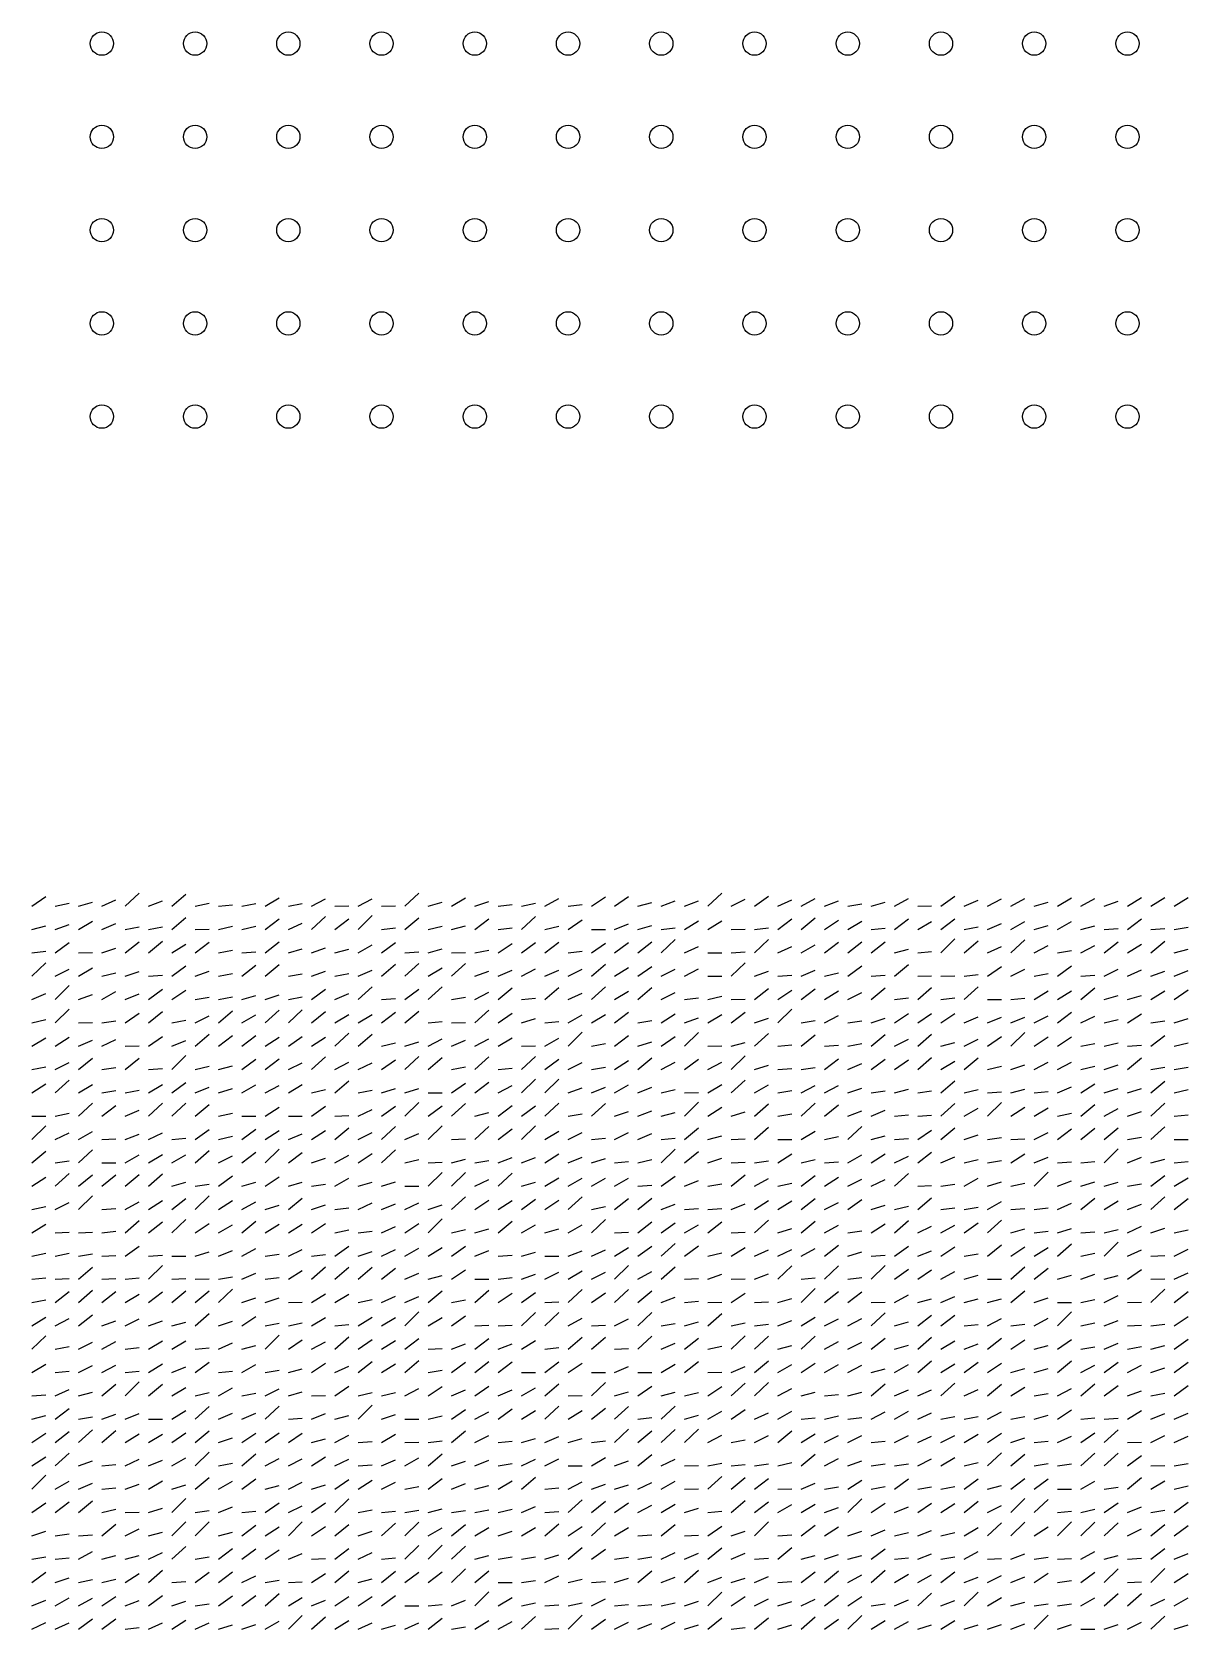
# Model space of a CAD drawing. Header units: metres. Extents: x -2 to 998, y 0 to 1382.
# Drawn here: x 245 to 493, y 340 to 682.5 of the extents above; entities that cross this region are included whole.
import ezdxf

# ---------------------------------------------------------------- set-up
doc = ezdxf.new("R2010")
doc.units = ezdxf.units.M

msp = doc.modelspace()

# ---------------------------------------------------------------- linework, layer by layer
for p, q in [((245, 495), (248, 497.1)), ((265, 495), (268, 497.8)), ((275, 495), (278, 497.6)), ((295, 495), (298, 496.8)), ((325, 495), (328, 497.8)), ((335, 495), (338, 496.8)), ((355, 495), (358, 496.7)), ((365, 495), (368, 497)), ((370, 495), (373, 497.1)), ((390, 495), (393, 497.8)), ((400, 495), (403, 497.2)), ((410, 495), (413, 496.7)), ((430, 495), (433, 496.7)), ((440, 495), (443, 497.2)), ((455, 495), (458, 496.7)), ((465, 495), (468, 496.8)), ((470, 495), (473, 496.7)), ((480, 495), (483, 496.9)), ((485, 495), (488, 496.9)), ((490, 495), (493, 496.9)), ((250, 495), (253, 495.7)), ((255, 495), (258, 495.9)), ((260, 495), (263, 496.4)), ((270, 495), (273, 496.2)), ((280, 495), (283, 495.7)), ((285, 495), (288, 495.3)), ((290, 495), (293, 495.6)), ((300, 495), (303, 495.6)), ((305, 495), (308, 496.6)), ((310, 495), (313, 495.1)), ((315, 495), (318, 496.6)), ((320, 495), (323, 495.1)), ((330, 495), (333, 495.9)), ((340, 495), (343, 496)), ((345, 495), (348, 495.4)), ((350, 495), (353, 495.7)), ((360, 495), (363, 495.4)), ((375, 495), (378, 495.8)), ((380, 495), (383, 496.2)), ((385, 495), (388, 496.2)), ((395, 495), (398, 496.5)), ((405, 495), (408, 496.4)), ((415, 495), (418, 496.2)), ((420, 495), (423, 495.5)), ((425, 495), (428, 495.9)), ((435, 495), (438, 495.1)), ((445, 495), (448, 496.3)), ((450, 495), (453, 496.6)), ((460, 495), (463, 495.9)), ((475, 495), (478, 496.1)), ((245, 490), (248, 490.8)), ((250, 490), (253, 491.1)), ((255, 490), (258, 491.8)), ((260, 490), (263, 491.3)), ((265, 490), (268, 490.6)), ((270, 490), (273, 490.6)), ((275, 490), (278, 492.6)), ((280, 490), (283, 490.1)), ((285, 490), (288, 490.7)), ((290, 490), (293, 490.7)), ((295, 490), (298, 492.3)), ((300, 490), (303, 491.4)), ((305, 490), (308, 492.8)), ((310, 490), (313, 492.3)), ((315, 490), (318, 493)), ((320, 490), (323, 490.4)), ((325, 490), (328, 492.5)), ((330, 490), (333, 490.7)), ((335, 490), (338, 490.8)), ((340, 490), (343, 492.3)), ((345, 490), (348, 490.4)), ((350, 490), (353, 492.8)), ((355, 490), (358, 490.7)), ((360, 490), (363, 492.1)), ((365, 490), (368, 490)), ((370, 490), (373, 491.2)), ((375, 490), (378, 490.9)), ((380, 490), (383, 490.4)), ((385, 490), (388, 491.9)), ((390, 490), (393, 491.9)), ((395, 490), (398, 490.1)), ((400, 490), (403, 490.4)), ((405, 490), (408, 492.3)), ((410, 490), (413, 492.5)), ((415, 490), (418, 492)), ((420, 490), (423, 491.8)), ((425, 490), (428, 490.3)), ((430, 490), (433, 492.3)), ((435, 490), (438, 491.7)), ((440, 490), (443, 492.3)), ((445, 490), (448, 490.6)), ((450, 490), (453, 491.3)), ((455, 490), (458, 491.7)), ((460, 490), (463, 490.9)), ((465, 490), (468, 491.7)), ((470, 490), (473, 490.8)), ((475, 490), (478, 490.2)), ((480, 490), (483, 492.3)), ((485, 490), (488, 490.2)), ((490, 490), (493, 490.5)), ((250, 485), (253, 487.2)), ((265, 485), (268, 487.4)), ((270, 485), (273, 487.5)), ((275, 485), (278, 486.9)), ((280, 485), (283, 487.3)), ((295, 485), (298, 487.4)), ((315, 485), (318, 486.7)), ((320, 485), (323, 487.2)), ((345, 485), (348, 487)), ((350, 485), (353, 487.2)), ((355, 485), (358, 487.3)), ((365, 485), (368, 487.1)), ((370, 485), (373, 487.2)), ((375, 485), (378, 487.4)), ((380, 485), (383, 487.9)), ((385, 485), (388, 486.4)), ((400, 485), (403, 487.9)), ((405, 485), (408, 486.4)), ((410, 485), (413, 486.7)), ((415, 485), (418, 487.3)), ((420, 485), (423, 487.4)), ((425, 485), (428, 487.4)), ((440, 485), (443, 488)), ((445, 485), (448, 487.6)), ((450, 485), (453, 486.4)), ((455, 485), (458, 487.8)), ((460, 485), (463, 486.6)), ((470, 485), (473, 486.6)), ((475, 485), (478, 487.4)), ((480, 485), (483, 486.9)), ((485, 485), (488, 487.5)), ((245, 485), (248, 485.4)), ((255, 485), (258, 485.1)), ((260, 485), (263, 486)), ((285, 485), (288, 485.6)), ((290, 485), (293, 485.2)), ((300, 485), (303, 485.9)), ((305, 485), (308, 486.1)), ((310, 485), (313, 485.8)), ((325, 485), (328, 485.2)), ((330, 485), (333, 485.9)), ((335, 485), (338, 485.1)), ((340, 485), (343, 485.6)), ((360, 485), (363, 485.4)), ((390, 485), (393, 485)), ((395, 485), (398, 485.2)), ((430, 485), (433, 485.8)), ((435, 485), (438, 485.3)), ((465, 485), (468, 485.5)), ((490, 485), (493, 485.8)), ((245, 480), (248, 482.9)), ((250, 480), (253, 481.5)), ((255, 480), (258, 481.8)), ((260, 480), (263, 480.7)), ((265, 480), (268, 481)), ((270, 480), (273, 480.2)), ((275, 480), (278, 482.2)), ((280, 480), (283, 481.1)), ((285, 480), (288, 480.6)), ((290, 480), (293, 482.4)), ((295, 480), (298, 482.5)), ((300, 480), (303, 480.5)), ((305, 480), (308, 481.1)), ((310, 480), (313, 480.6)), ((315, 480), (318, 481.3)), ((320, 480), (323, 482.6)), ((325, 480), (328, 482.7)), ((330, 480), (333, 481.8)), ((335, 480), (338, 482.7)), ((340, 480), (343, 481.1)), ((345, 480), (348, 481.3)), ((350, 480), (353, 481.6)), ((355, 480), (358, 481.3)), ((360, 480), (363, 481.5)), ((365, 480), (368, 482.6)), ((370, 480), (373, 481.9)), ((375, 480), (378, 482.1)), ((380, 480), (383, 481.5)), ((385, 480), (388, 481.6)), ((390, 480), (393, 480)), ((395, 480), (398, 482.9)), ((400, 480), (403, 481.1)), ((405, 480), (408, 480.2)), ((410, 480), (413, 481.3)), ((415, 480), (418, 480.7)), ((420, 480), (423, 482.2)), ((425, 480), (428, 480.2)), ((430, 480), (433, 482.5)), ((435, 480), (438, 480.1)), ((440, 480), (443, 480.1)), ((445, 480), (448, 480.4)), ((450, 480), (453, 482.1)), ((455, 480), (458, 481.5)), ((460, 480), (463, 480.6)), ((465, 480), (468, 482.2)), ((470, 480), (473, 480.2)), ((475, 480), (478, 481.5)), ((480, 480), (483, 481.4)), ((485, 480), (488, 481.1)), ((490, 480), (493, 481.2)), ((245, 475), (248, 476.3)), ((250, 475), (253, 478)), ((255, 475), (258, 476.1)), ((260, 475), (263, 476.7)), ((265, 475), (268, 476.2)), ((270, 475), (273, 477.2)), ((275, 475), (278, 477)), ((305, 475), (308, 477.2)), ((310, 475), (313, 476.3)), ((315, 475), (318, 477.7)), ((325, 475), (328, 477.2)), ((330, 475), (333, 477.7)), ((340, 475), (343, 476.6)), ((345, 475), (348, 477.5)), ((355, 475), (358, 477.6)), ((360, 475), (363, 476.4)), ((365, 475), (368, 477.7)), ((370, 475), (373, 476.8)), ((375, 475), (378, 477.6)), ((380, 475), (383, 476.5)), ((400, 475), (403, 477.4)), ((405, 475), (408, 477)), ((410, 475), (413, 477.3)), ((415, 475), (418, 476.9)), ((420, 475), (423, 476.5)), ((425, 475), (428, 477.5)), ((435, 475), (438, 477.6)), ((445, 475), (448, 477.7)), ((460, 475), (463, 476.9)), ((465, 475), (468, 476.9)), ((470, 475), (473, 477.5)), ((485, 475), (488, 476.9)), ((490, 475), (493, 477.1)), ((250, 470), (253, 472.9)), ((280, 475), (283, 475.5)), ((285, 475), (288, 475.6)), ((290, 475), (293, 475.9)), ((295, 475), (298, 476)), ((295, 470), (298, 472.7)), ((300, 475), (303, 475.6)), ((300, 470), (303, 472.8)), ((320, 475), (323, 475.2)), ((335, 475), (338, 475.5)), ((340, 470), (343, 472.7)), ((350, 475), (353, 475.3)), ((385, 475), (388, 475.4)), ((390, 475), (393, 475.7)), ((395, 475), (398, 475.1)), ((405, 470), (408, 472.9)), ((430, 475), (433, 475.4)), ((440, 475), (443, 475.4)), ((450, 475), (453, 475)), ((455, 475), (458, 475.3)), ((475, 475), (478, 475.9)), ((480, 475), (483, 475.9)), ((245, 470), (248, 470.7)), ((255, 470), (258, 470.1)), ((260, 470), (263, 470.4)), ((265, 470), (268, 472.1)), ((270, 470), (273, 472.4)), ((275, 470), (278, 470.6)), ((280, 470), (283, 471.5)), ((285, 470), (288, 472.6)), ((290, 470), (293, 471.7)), ((305, 470), (308, 472.4)), ((310, 470), (313, 471.8)), ((315, 470), (318, 471.8)), ((320, 470), (323, 472.3)), ((325, 470), (328, 472.5)), ((330, 470), (333, 470.3)), ((335, 470), (338, 470.1)), ((345, 470), (348, 472.1)), ((350, 470), (353, 470.9)), ((355, 470), (358, 470.3)), ((360, 470), (363, 471.7)), ((365, 470), (368, 471.8)), ((370, 470), (373, 472.3)), ((375, 470), (378, 470.5)), ((380, 470), (383, 471.9)), ((385, 470), (388, 471.1)), ((390, 470), (393, 471.8)), ((395, 470), (398, 472.3)), ((400, 470), (403, 471)), ((410, 470), (413, 470.5)), ((415, 470), (418, 471.6)), ((420, 470), (423, 470.4)), ((425, 470), (428, 471)), ((430, 470), (433, 472)), ((435, 470), (438, 472)), ((440, 470), (443, 472)), ((445, 470), (448, 471.3)), ((450, 470), (453, 471.2)), ((455, 470), (458, 471.2)), ((460, 470), (463, 471.5)), ((465, 470), (468, 472.3)), ((470, 470), (473, 471.4)), ((475, 470), (478, 470.7)), ((480, 470), (483, 471.9)), ((485, 470), (488, 470.4)), ((490, 470), (493, 470.9)), ((245, 465), (248, 466.8)), ((250, 465), (253, 466.9)), ((255, 465), (258, 466.3)), ((260, 465), (263, 466.4)), ((270, 465), (273, 467.1)), ((275, 465), (278, 466.2)), ((280, 465), (283, 467.6)), ((285, 465), (288, 467.3)), ((290, 465), (293, 467.3)), ((295, 465), (298, 466.9)), ((300, 465), (303, 467.1)), ((305, 465), (308, 466.9)), ((310, 465), (313, 467.8)), ((315, 465), (318, 467.6)), ((325, 465), (328, 465.9)), ((330, 465), (333, 466.6)), ((335, 465), (338, 466.3)), ((340, 465), (343, 466.6)), ((345, 465), (348, 466.8)), ((355, 465), (358, 466.7)), ((360, 465), (363, 468)), ((370, 465), (373, 467.3)), ((375, 465), (378, 465.9)), ((380, 465), (383, 467.1)), ((385, 465), (388, 467.9)), ((395, 465), (398, 465.8)), ((400, 465), (403, 467.7)), ((410, 465), (413, 467.4)), ((425, 465), (428, 467.5)), ((430, 465), (433, 466.5)), ((435, 465), (438, 467.6)), ((440, 465), (443, 465.8)), ((445, 465), (448, 466.5)), ((450, 465), (453, 467.1)), ((455, 465), (458, 467.9)), ((460, 465), (463, 467)), ((465, 465), (468, 467)), ((485, 465), (488, 467.3)), ((255, 460), (258, 462.4)), ((265, 465), (268, 465.1)), ((265, 460), (268, 462.4)), ((275, 460), (278, 463)), ((305, 460), (308, 462.7)), ((320, 465), (323, 465.7)), ((325, 460), (328, 462.8)), ((330, 460), (333, 462.6)), ((340, 460), (343, 462.7)), ((350, 465), (353, 465.1)), ((350, 460), (353, 462.8)), ((365, 465), (368, 465.6)), ((375, 460), (378, 462.5)), ((390, 465), (393, 465.1)), ((395, 460), (398, 462.9)), ((405, 465), (408, 465.3)), ((415, 465), (418, 465.2)), ((420, 465), (423, 465.6)), ((435, 460), (438, 462.6)), ((445, 460), (448, 462.5)), ((470, 465), (473, 465.6)), ((475, 465), (478, 465.7)), ((480, 465), (483, 465.2)), ((480, 460), (483, 462.5)), ((490, 465), (493, 465.7)), ((245, 460), (248, 460.6)), ((250, 460), (253, 461.5)), ((260, 460), (263, 460.4)), ((270, 460), (273, 460.2)), ((280, 460), (283, 460.7)), ((285, 460), (288, 460.8)), ((290, 460), (293, 462.2)), ((295, 460), (298, 462.3)), ((300, 460), (303, 461.4)), ((310, 460), (313, 461.6)), ((315, 460), (318, 461.4)), ((320, 460), (323, 462.1)), ((335, 460), (338, 460.6)), ((345, 460), (348, 460.3)), ((355, 460), (358, 462.2)), ((360, 460), (363, 461.5)), ((365, 460), (368, 460.5)), ((370, 460), (373, 461.9)), ((380, 460), (383, 461.6)), ((385, 460), (388, 462.2)), ((390, 460), (393, 461.6)), ((400, 460), (403, 460.9)), ((405, 460), (408, 460.2)), ((410, 460), (413, 460.4)), ((415, 460), (418, 462.3)), ((420, 460), (423, 461.3)), ((425, 460), (428, 462.2)), ((430, 460), (433, 462.1)), ((440, 460), (443, 461.8)), ((450, 460), (453, 460.7)), ((455, 460), (458, 461)), ((460, 460), (463, 461.6)), ((465, 460), (468, 461.6)), ((470, 460), (473, 460.7)), ((475, 460), (478, 461)), ((485, 460), (488, 460.5)), ((490, 460), (493, 460.5)), ((245, 455), (248, 456.9)), ((250, 455), (253, 457.7)), ((255, 455), (258, 456.8)), ((265, 455), (268, 455.6)), ((270, 455), (273, 456.8)), ((275, 455), (278, 457.2)), ((280, 455), (283, 456.2)), ((285, 455), (288, 455.9)), ((290, 455), (293, 456.7)), ((295, 455), (298, 456.6)), ((300, 455), (303, 456.8)), ((305, 455), (308, 455.7)), ((310, 455), (313, 457.6)), ((315, 455), (318, 455.6)), ((320, 455), (323, 455.9)), ((325, 455), (328, 455.9)), ((335, 455), (338, 457.1)), ((340, 455), (343, 457.3)), ((345, 455), (348, 456.6)), ((350, 455), (353, 457.9)), ((355, 455), (358, 457.9)), ((360, 455), (363, 456.1)), ((365, 455), (368, 456.2)), ((370, 455), (373, 456.7)), ((375, 455), (378, 456.2)), ((380, 455), (383, 455.7)), ((390, 455), (393, 456.8)), ((395, 455), (398, 457.7)), ((400, 455), (403, 456.7)), ((410, 455), (413, 456.6)), ((415, 455), (418, 456.6)), ((420, 455), (423, 456)), ((430, 455), (433, 455.8)), ((440, 455), (443, 457.6)), ((445, 455), (448, 455.7)), ((455, 455), (458, 455.8)), ((465, 455), (468, 456.3)), ((470, 455), (473, 456.9)), ((475, 455), (478, 455.9)), ((480, 455), (483, 455.9)), ((485, 455), (488, 457.5)), ((490, 455), (493, 455.7)), ((255, 450), (258, 452.8)), ((260, 455), (263, 455.5)), ((260, 450), (263, 452.3)), ((270, 450), (273, 452.8)), ((275, 450), (278, 452.8)), ((280, 450), (283, 452.5)), ((305, 450), (308, 452.1)), ((320, 450), (323, 452.1)), ((325, 450), (328, 452.9)), ((330, 455), (333, 455)), ((330, 450), (333, 452.2)), ((335, 450), (338, 452.7)), ((345, 450), (348, 452.3)), ((350, 450), (353, 452.2)), ((355, 450), (358, 452.8)), ((365, 450), (368, 452.7)), ((385, 455), (388, 455.1)), ((385, 450), (388, 453)), ((400, 450), (403, 452.6)), ((405, 455), (408, 455.5)), ((410, 450), (413, 452.8)), ((415, 450), (418, 452.4)), ((425, 455), (428, 455.4)), ((435, 455), (438, 455.4)), ((440, 450), (443, 452.7)), ((450, 455), (453, 455.2)), ((450, 450), (453, 452.9)), ((460, 455), (463, 455.3)), ((470, 450), (473, 452.5)), ((485, 450), (488, 452.8)), ((245, 450), (248, 450)), ((250, 450), (253, 450.6)), ((265, 450), (268, 451.3)), ((285, 450), (288, 450.6)), ((290, 450), (293, 450)), ((295, 450), (298, 451.9)), ((300, 450), (303, 450)), ((310, 450), (313, 450.1)), ((315, 450), (318, 451.4)), ((340, 450), (343, 450.8)), ((360, 450), (363, 450.5)), ((370, 450), (373, 451)), ((375, 450), (378, 451.1)), ((380, 450), (383, 450.8)), ((390, 450), (393, 451.9)), ((395, 450), (398, 450.9)), ((405, 450), (408, 450.5)), ((420, 450), (423, 451.1)), ((425, 450), (428, 451.3)), ((430, 450), (433, 450.3)), ((435, 450), (438, 450.2)), ((445, 450), (448, 451.7)), ((455, 450), (458, 451.9)), ((460, 450), (463, 451.8)), ((465, 450), (468, 450.6)), ((475, 450), (478, 451.6)), ((480, 450), (483, 451)), ((490, 450), (493, 450.3)), ((245, 445), (248, 447.9)), ((250, 445), (253, 446.4)), ((255, 445), (258, 446.7)), ((265, 445), (268, 446.1)), ((270, 445), (273, 446.4)), ((275, 445), (278, 445.3)), ((280, 445), (283, 447.1)), ((285, 445), (288, 445.7)), ((290, 445), (293, 447.2)), ((295, 445), (298, 446.9)), ((300, 445), (303, 446.2)), ((305, 445), (308, 446.9)), ((310, 445), (313, 447.5)), ((315, 445), (318, 446.5)), ((320, 445), (323, 447.8)), ((325, 445), (328, 446.3)), ((330, 445), (333, 447.9)), ((340, 445), (343, 447.8)), ((345, 445), (348, 447.3)), ((350, 445), (353, 447.9)), ((355, 445), (358, 446.8)), ((360, 445), (363, 446.5)), ((365, 445), (368, 445.3)), ((370, 445), (373, 446.5)), ((375, 445), (378, 446.3)), ((380, 445), (383, 445.3)), ((385, 445), (388, 447.5)), ((390, 445), (393, 445.8)), ((400, 445), (403, 447.6)), ((410, 445), (413, 446.8)), ((415, 445), (418, 445.6)), ((420, 445), (423, 447.8)), ((425, 445), (428, 445.8)), ((435, 445), (438, 447)), ((440, 445), (443, 447.5)), ((445, 445), (448, 446)), ((450, 445), (453, 445.4)), ((460, 445), (463, 446.5)), ((465, 445), (468, 447.3)), ((470, 445), (473, 447.4)), ((475, 445), (478, 447.5)), ((480, 445), (483, 445.5)), ((485, 445), (488, 447.7)), ((245, 440), (248, 442.5)), ((255, 440), (258, 442.8)), ((260, 445), (263, 445.1)), ((280, 440), (283, 442.6)), ((290, 440), (293, 442.3)), ((295, 440), (298, 442.9)), ((300, 440), (303, 442.2)), ((315, 440), (318, 442)), ((320, 440), (323, 442.8)), ((335, 445), (338, 445.1)), ((355, 440), (358, 441.9)), ((380, 440), (383, 442.9)), ((385, 440), (388, 442.4)), ((395, 445), (398, 445.1)), ((405, 445), (408, 445)), ((405, 440), (408, 441.9)), ((425, 440), (428, 441.9)), ((430, 445), (433, 445.2)), ((435, 440), (438, 442.3)), ((455, 445), (458, 445.1)), ((455, 440), (458, 441.9)), ((475, 440), (478, 443)), ((490, 445), (493, 445)), ((250, 440), (253, 440.4)), ((260, 440), (263, 440)), ((265, 440), (268, 441.7)), ((270, 440), (273, 441.8)), ((275, 440), (278, 441.7)), ((285, 440), (288, 441.5)), ((305, 440), (308, 441)), ((310, 440), (313, 441.6)), ((325, 440), (328, 440.7)), ((330, 440), (333, 440.1)), ((335, 440), (338, 440.8)), ((340, 440), (343, 440.5)), ((345, 440), (348, 441.1)), ((350, 440), (353, 441.1)), ((360, 440), (363, 441.2)), ((365, 440), (368, 440.9)), ((370, 440), (373, 440.3)), ((375, 440), (378, 440.7)), ((390, 440), (393, 441)), ((395, 440), (398, 440.1)), ((400, 440), (403, 440.4)), ((410, 440), (413, 440.7)), ((415, 440), (418, 440.2)), ((420, 440), (423, 441.7)), ((430, 440), (433, 441.4)), ((440, 440), (443, 441.3)), ((445, 440), (448, 440.7)), ((450, 440), (453, 440.5)), ((460, 440), (463, 441.2)), ((465, 440), (468, 440.2)), ((470, 440), (473, 440.3)), ((480, 440), (483, 441.2)), ((485, 440), (488, 440.8)), ((490, 440), (493, 440.3)), ((245, 435), (248, 436.9)), ((250, 435), (253, 437.7)), ((255, 435), (258, 437.4)), ((260, 435), (263, 437.4)), ((265, 435), (268, 437.5)), ((270, 435), (273, 437.6)), ((275, 435), (278, 435.8)), ((280, 435), (283, 435.4)), ((285, 435), (288, 437.2)), ((290, 435), (293, 435.8)), ((295, 435), (298, 437)), ((300, 435), (303, 435.8)), ((305, 435), (308, 435.4)), ((310, 435), (313, 436.7)), ((315, 435), (318, 435.8)), ((320, 435), (323, 435.9)), ((325, 435), (328, 435)), ((330, 435), (333, 437.9)), ((335, 435), (338, 437.9)), ((340, 435), (343, 436.4)), ((345, 435), (348, 437.8)), ((350, 435), (353, 435.8)), ((355, 435), (358, 436.8)), ((360, 435), (363, 436.7)), ((365, 435), (368, 436.7)), ((370, 435), (373, 436.7)), ((375, 435), (378, 435.2)), ((380, 435), (383, 437.1)), ((385, 435), (388, 436.2)), ((390, 435), (393, 435.5)), ((395, 435), (398, 437.4)), ((400, 435), (403, 436.6)), ((405, 435), (408, 435.6)), ((410, 435), (413, 437.3)), ((415, 435), (418, 436.9)), ((420, 435), (423, 436.5)), ((425, 435), (428, 436.4)), ((430, 435), (433, 437.7)), ((435, 435), (438, 435.1)), ((440, 435), (443, 435.4)), ((445, 435), (448, 436.7)), ((450, 435), (453, 435.9)), ((455, 435), (458, 435.6)), ((460, 435), (463, 438)), ((465, 435), (468, 436.1)), ((470, 435), (473, 435.9)), ((475, 435), (478, 435.8)), ((480, 435), (483, 435.5)), ((485, 435), (488, 437.3)), ((490, 435), (493, 436.8)), ((255, 430), (258, 432.9)), ((265, 430), (268, 431.6)), ((270, 430), (273, 431.9)), ((275, 430), (278, 432.3)), ((280, 430), (283, 432.9)), ((285, 430), (288, 431.9)), ((290, 430), (293, 431.6)), ((300, 430), (303, 432.4)), ((335, 430), (338, 432.7)), ((340, 430), (343, 432)), ((345, 430), (348, 431.9)), ((350, 430), (353, 432.2)), ((355, 430), (358, 432)), ((360, 430), (363, 432.7)), ((370, 430), (373, 432.3)), ((375, 430), (378, 432.4)), ((400, 430), (403, 431.9)), ((405, 430), (408, 431.8)), ((410, 430), (413, 432.3)), ((420, 430), (423, 432.1)), ((435, 430), (438, 432.5)), ((450, 430), (453, 431.7)), ((470, 430), (473, 432.4)), ((475, 430), (478, 431.8)), ((485, 430), (488, 432.7)), ((490, 430), (493, 432.3)), ((245, 430), (248, 430.6)), ((250, 430), (253, 431.5)), ((260, 430), (263, 430.2)), ((295, 430), (298, 430.9)), ((305, 430), (308, 431)), ((310, 430), (313, 430.3)), ((315, 430), (318, 431.4)), ((320, 430), (323, 431.2)), ((325, 430), (328, 431.4)), ((330, 430), (333, 431)), ((365, 430), (368, 430.6)), ((380, 430), (383, 431.1)), ((385, 430), (388, 430.2)), ((390, 430), (393, 430.2)), ((395, 430), (398, 431.2)), ((415, 430), (418, 431.5)), ((425, 430), (428, 430.9)), ((430, 430), (433, 430.7)), ((440, 430), (443, 430.3)), ((445, 430), (448, 430.5)), ((455, 430), (458, 430.2)), ((460, 430), (463, 430.3)), ((465, 430), (468, 431.3)), ((480, 430), (483, 431.1)), ((245, 425), (248, 426.8)), ((250, 425), (253, 425.1)), ((255, 425), (258, 425.1)), ((260, 425), (263, 425.3)), ((265, 425), (268, 427.6)), ((270, 425), (273, 427.3)), ((275, 425), (278, 427.8)), ((280, 425), (283, 427)), ((285, 425), (288, 426.7)), ((290, 425), (293, 427.5)), ((295, 425), (298, 426.8)), ((300, 425), (303, 426.8)), ((305, 425), (308, 427)), ((310, 425), (313, 425.6)), ((315, 425), (318, 425.3)), ((320, 425), (323, 426.3)), ((325, 425), (328, 427)), ((330, 425), (333, 428)), ((335, 425), (338, 425.7)), ((340, 425), (343, 425.8)), ((345, 425), (348, 427.5)), ((350, 425), (353, 426.7)), ((355, 425), (358, 425.8)), ((360, 425), (363, 426.7)), ((365, 425), (368, 427.8)), ((370, 425), (373, 425.1)), ((375, 425), (378, 427.3)), ((380, 425), (383, 427.1)), ((385, 425), (388, 426.7)), ((390, 425), (393, 427.3)), ((395, 425), (398, 425.1)), ((400, 425), (403, 427.7)), ((405, 425), (408, 425.9)), ((410, 425), (413, 427.5)), ((415, 425), (418, 426.6)), ((420, 425), (423, 425.4)), ((425, 425), (428, 426.9)), ((430, 425), (433, 427.6)), ((435, 425), (438, 426.4)), ((440, 425), (443, 426.6)), ((445, 425), (448, 427.1)), ((450, 425), (453, 427.7)), ((455, 425), (458, 425.8)), ((460, 425), (463, 425.3)), ((465, 425), (468, 425.9)), ((470, 425), (473, 425.2)), ((475, 425), (478, 425.7)), ((480, 425), (483, 426.4)), ((485, 425), (488, 426)), ((490, 425), (493, 425.6)), ((265, 420), (268, 422.1)), ((290, 420), (293, 421.6)), ((300, 420), (303, 421.4)), ((310, 420), (313, 422.1)), ((320, 420), (323, 421.4)), ((325, 420), (328, 421.7)), ((330, 420), (333, 421.8)), ((335, 420), (338, 422.1)), ((365, 420), (368, 421.3)), ((370, 420), (373, 421.8)), ((375, 420), (378, 422.1)), ((380, 420), (383, 422.7)), ((385, 420), (388, 422.2)), ((395, 420), (398, 421.8)), ((400, 420), (403, 421.3)), ((405, 420), (408, 421.4)), ((410, 420), (413, 421.6)), ((415, 420), (418, 422.3)), ((430, 420), (433, 422.1)), ((440, 420), (443, 422)), ((450, 420), (453, 422.4)), ((455, 420), (458, 422)), ((460, 420), (463, 421.8)), ((465, 420), (468, 422.6)), ((475, 420), (478, 423)), ((480, 420), (483, 421.3)), ((490, 420), (493, 421.5)), ((245, 420), (248, 420.6)), ((250, 420), (253, 420.6)), ((255, 420), (258, 420.5)), ((260, 420), (263, 420.1)), ((270, 420), (273, 420.2)), ((270, 415), (273, 418)), ((275, 420), (278, 420)), ((280, 420), (283, 420.9)), ((285, 420), (288, 421.2)), ((295, 420), (298, 420.4)), ((305, 420), (308, 420.3)), ((315, 420), (318, 421)), ((340, 420), (343, 421.2)), ((345, 420), (348, 420.2)), ((350, 420), (353, 420.8)), ((355, 420), (358, 420)), ((360, 420), (363, 421.1)), ((370, 415), (373, 418)), ((390, 420), (393, 420.7)), ((405, 415), (408, 417.9)), ((415, 415), (418, 417.9)), ((420, 420), (423, 420.9)), ((425, 420), (428, 420.2)), ((425, 415), (428, 418)), ((435, 420), (438, 421.1)), ((445, 420), (448, 420.5)), ((470, 420), (473, 420.6)), ((485, 420), (488, 420.1)), ((245, 415), (248, 415.3)), ((250, 415), (253, 415.2)), ((255, 415), (258, 417.6)), ((260, 415), (263, 415.2)), ((265, 415), (268, 415.3)), ((275, 415), (278, 415.2)), ((280, 415), (283, 415.1)), ((285, 415), (288, 415.5)), ((290, 415), (293, 416.3)), ((295, 415), (298, 415.4)), ((300, 415), (303, 416.9)), ((305, 415), (308, 417.7)), ((310, 415), (313, 417.6)), ((315, 415), (318, 417.6)), ((320, 415), (323, 417.4)), ((325, 415), (328, 416.3)), ((330, 415), (333, 415.8)), ((335, 415), (338, 417)), ((340, 415), (343, 415)), ((345, 415), (348, 415.4)), ((350, 415), (353, 416.1)), ((355, 415), (358, 416.5)), ((360, 415), (363, 416.8)), ((365, 415), (368, 416.5)), ((375, 415), (378, 416.7)), ((380, 415), (383, 417.7)), ((385, 415), (388, 415.2)), ((390, 415), (393, 416.1)), ((395, 415), (398, 415.1)), ((400, 415), (403, 416.2)), ((410, 415), (413, 415.3)), ((420, 415), (423, 415.4)), ((430, 415), (433, 417.2)), ((435, 415), (438, 417)), ((440, 415), (443, 416.7)), ((445, 415), (448, 415.9)), ((450, 415), (453, 415)), ((455, 415), (458, 417.7)), ((460, 415), (463, 417.4)), ((465, 415), (468, 415.9)), ((470, 415), (473, 416.1)), ((475, 415), (478, 415.8)), ((480, 415), (483, 417.1)), ((485, 415), (488, 415.1)), ((490, 415), (493, 416.4)), ((250, 410), (253, 412.4)), ((255, 410), (258, 412.7)), ((260, 410), (263, 412.4)), ((265, 410), (268, 411.8)), ((270, 410), (273, 412.3)), ((275, 410), (278, 412.5)), ((280, 410), (283, 412.5)), ((285, 410), (288, 412.9)), ((290, 410), (293, 411)), ((295, 410), (298, 411)), ((305, 410), (308, 411.9)), ((310, 410), (313, 411.8)), ((320, 410), (323, 411.4)), ((325, 410), (328, 411.3)), ((330, 410), (333, 412.5)), ((340, 410), (343, 412.7)), ((345, 410), (348, 412)), ((350, 410), (353, 412.2)), ((360, 410), (363, 412.8)), ((365, 410), (368, 412.1)), ((370, 410), (373, 412.8)), ((375, 410), (378, 412.5)), ((380, 410), (383, 411.2)), ((395, 410), (398, 412)), ((410, 410), (413, 413)), ((415, 410), (418, 412.4)), ((420, 410), (423, 412.3)), ((430, 410), (433, 411.7)), ((440, 410), (443, 411.3)), ((455, 410), (458, 412.5)), ((460, 410), (463, 411)), ((475, 410), (478, 411.5)), ((485, 410), (488, 412.9)), ((490, 410), (493, 412.4)), ((245, 410), (248, 410.6)), ((280, 405), (283, 407.7)), ((300, 410), (303, 410.1)), ((315, 410), (318, 410.7)), ((325, 405), (328, 408)), ((335, 410), (338, 410.6)), ((350, 405), (353, 407.9)), ((355, 410), (358, 410.2)), ((355, 405), (358, 407.9)), ((375, 405), (378, 407.9)), ((385, 410), (388, 410.3)), ((390, 410), (393, 410.1)), ((390, 405), (393, 407.7)), ((400, 410), (403, 410.2)), ((405, 410), (408, 410.9)), ((425, 410), (428, 410.1)), ((425, 405), (428, 407.8)), ((435, 410), (438, 410.8)), ((445, 410), (448, 410.8)), ((450, 410), (453, 410.8)), ((465, 410), (468, 410)), ((465, 405), (468, 408)), ((470, 410), (473, 410.7)), ((480, 410), (483, 410.1)), ((245, 405), (248, 406.9)), ((250, 405), (253, 406.6)), ((255, 405), (258, 407.4)), ((260, 405), (263, 406.1)), ((265, 405), (268, 406.5)), ((270, 405), (273, 406.1)), ((275, 405), (278, 405.8)), ((285, 405), (288, 406)), ((290, 405), (293, 407)), ((295, 405), (298, 405.6)), ((300, 405), (303, 405.7)), ((305, 405), (308, 406.8)), ((310, 405), (313, 405.3)), ((315, 405), (318, 406.9)), ((320, 405), (323, 406.8)), ((330, 405), (333, 406.8)), ((335, 405), (338, 407.2)), ((340, 405), (343, 405.2)), ((345, 405), (348, 405.2)), ((360, 405), (363, 406.7)), ((365, 405), (368, 405.2)), ((370, 405), (373, 406.5)), ((380, 405), (383, 405.5)), ((385, 405), (388, 405.9)), ((395, 405), (398, 405.7)), ((400, 405), (403, 405.4)), ((405, 405), (408, 406.2)), ((410, 405), (413, 406.9)), ((415, 405), (418, 406.5)), ((420, 405), (423, 406.6)), ((430, 405), (433, 405.9)), ((435, 405), (438, 407.3)), ((440, 405), (443, 407.3)), ((445, 405), (448, 405.3)), ((450, 405), (453, 406.6)), ((455, 405), (458, 405.4)), ((460, 405), (463, 406.7)), ((470, 405), (473, 405.7)), ((475, 405), (478, 406.2)), ((480, 405), (483, 405.2)), ((485, 405), (488, 405.4)), ((490, 405), (493, 407)), ((245, 400), (248, 402.9)), ((255, 400), (258, 401.5)), ((260, 400), (263, 401.7)), ((270, 400), (273, 401.8)), ((275, 400), (278, 401.8)), ((285, 400), (288, 401.4)), ((290, 400), (293, 400.8)), ((295, 400), (298, 403)), ((300, 400), (303, 402)), ((305, 400), (308, 401.6)), ((310, 400), (313, 402.7)), ((315, 400), (318, 402.1)), ((320, 400), (323, 401.9)), ((325, 400), (328, 402.3)), ((335, 400), (338, 401.2)), ((340, 400), (343, 402.3)), ((345, 400), (348, 401.2)), ((350, 400), (353, 401.9)), ((360, 400), (363, 402.6)), ((365, 400), (368, 402.6)), ((375, 400), (378, 402.8)), ((380, 400), (383, 401.3)), ((385, 400), (388, 402.4)), ((395, 400), (398, 402.9)), ((400, 400), (403, 402.8)), ((405, 400), (408, 400.8)), ((410, 400), (413, 402.8)), ((415, 400), (418, 401.7)), ((420, 400), (423, 401.5)), ((425, 400), (428, 402.4)), ((430, 400), (433, 400.9)), ((435, 400), (438, 402.6)), ((440, 400), (443, 401.8)), ((445, 400), (448, 401.2)), ((450, 400), (453, 402.4)), ((455, 400), (458, 402)), ((460, 400), (463, 400.8)), ((465, 400), (468, 402.1)), ((475, 400), (478, 401.3)), ((485, 400), (488, 400.8)), ((490, 400), (493, 402.2)), ((250, 400), (253, 400.6)), ((265, 400), (268, 400.4)), ((280, 400), (283, 400.3)), ((315, 395), (318, 397.4)), ((325, 395), (328, 397.6)), ((330, 400), (333, 400.2)), ((340, 395), (343, 397.4)), ((345, 395), (348, 397.3)), ((355, 400), (358, 400.4)), ((355, 395), (358, 397.3)), ((370, 400), (373, 400.2)), ((385, 395), (388, 397.4)), ((390, 400), (393, 400.7)), ((400, 395), (403, 397.5)), ((435, 395), (438, 397.5)), ((465, 395), (468, 397.5)), ((470, 400), (473, 400.5)), ((480, 400), (483, 400.6)), ((245, 395), (248, 396.8)), ((250, 395), (253, 395.3)), ((255, 395), (258, 396.5)), ((260, 395), (263, 396.6)), ((265, 395), (268, 395.3)), ((270, 395), (273, 396.9)), ((275, 395), (278, 396.2)), ((280, 395), (283, 397.2)), ((285, 395), (288, 395.3)), ((290, 395), (293, 396.7)), ((295, 395), (298, 395.5)), ((300, 395), (303, 395.8)), ((305, 395), (308, 397)), ((310, 395), (313, 396.4)), ((320, 395), (323, 396.9)), ((330, 395), (333, 395.5)), ((335, 395), (338, 397.2)), ((350, 395), (353, 395)), ((360, 395), (363, 397)), ((365, 395), (368, 395)), ((370, 395), (373, 396.3)), ((375, 395), (378, 395)), ((380, 395), (383, 396.8)), ((390, 395), (393, 395.1)), ((395, 395), (398, 396.3)), ((405, 395), (408, 396.7)), ((410, 395), (413, 397)), ((415, 395), (418, 396.7)), ((420, 395), (423, 396.6)), ((425, 395), (428, 395.8)), ((430, 395), (433, 396.7)), ((440, 395), (443, 396.9)), ((445, 395), (448, 397.2)), ((450, 395), (453, 397)), ((455, 395), (458, 395.9)), ((460, 395), (463, 395.9)), ((470, 395), (473, 396.6)), ((475, 395), (478, 397.2)), ((480, 395), (483, 396.6)), ((485, 395), (488, 396)), ((490, 395), (493, 397.2)), ((250, 390), (253, 391.4)), ((255, 390), (258, 390.8)), ((260, 390), (263, 392.5)), ((265, 390), (268, 393)), ((270, 390), (273, 392.5)), ((275, 390), (278, 391.8)), ((280, 390), (283, 390.7)), ((285, 390), (288, 391.7)), ((290, 390), (293, 390.6)), ((295, 390), (298, 391.5)), ((300, 390), (303, 390.9)), ((310, 390), (313, 392.1)), ((315, 390), (318, 390.7)), ((320, 390), (323, 390.7)), ((325, 390), (328, 391.6)), ((330, 390), (333, 392)), ((335, 390), (338, 391.3)), ((340, 390), (343, 392.1)), ((345, 390), (348, 391.3)), ((350, 390), (353, 391.7)), ((355, 390), (358, 392.6)), ((365, 390), (368, 392.9)), ((370, 390), (373, 390.9)), ((375, 390), (378, 392.1)), ((380, 390), (383, 390.8)), ((385, 390), (388, 390.7)), ((390, 390), (393, 392)), ((395, 390), (398, 392.7)), ((400, 390), (403, 392.9)), ((405, 390), (408, 391.6)), ((410, 390), (413, 390.8)), ((420, 390), (423, 390.8)), ((425, 390), (428, 392.6)), ((430, 390), (433, 391.3)), ((435, 390), (438, 391.3)), ((440, 390), (443, 392.7)), ((445, 390), (448, 391.4)), ((450, 390), (453, 392.5)), ((455, 390), (458, 391.9)), ((460, 390), (463, 390.5)), ((465, 390), (468, 391.6)), ((470, 390), (473, 392.6)), ((475, 390), (478, 392.2)), ((480, 390), (483, 391.1)), ((485, 390), (488, 390.6)), ((490, 390), (493, 392.2)), ((245, 390), (248, 390.2)), ((250, 385), (253, 387.3)), ((280, 385), (283, 387.7)), ((295, 385), (298, 387.8)), ((305, 390), (308, 390.1)), ((315, 385), (318, 388)), ((335, 385), (338, 387.1)), ((345, 385), (348, 387.2)), ((355, 385), (358, 387.8)), ((360, 390), (363, 390.1)), ((365, 385), (368, 387.4)), ((370, 385), (373, 387.7)), ((380, 385), (383, 387.8)), ((395, 385), (398, 387.1)), ((415, 390), (418, 390.3)), ((245, 385), (248, 385.8)), ((255, 385), (258, 385.5)), ((260, 385), (263, 386.1)), ((265, 385), (268, 386.2)), ((270, 385), (273, 385)), ((275, 385), (278, 386.9)), ((285, 385), (288, 386.3)), ((290, 385), (293, 386.3)), ((300, 385), (303, 385.2)), ((305, 385), (308, 386.2)), ((310, 385), (313, 385.8)), ((320, 385), (323, 386)), ((325, 385), (328, 385)), ((330, 385), (333, 385.7)), ((340, 385), (343, 386.6)), ((350, 385), (353, 386.9)), ((360, 385), (363, 386.9)), ((375, 385), (378, 385.4)), ((385, 385), (388, 385.9)), ((390, 385), (393, 386.7)), ((400, 385), (403, 386.4)), ((405, 385), (408, 386.7)), ((410, 385), (413, 385.3)), ((415, 385), (418, 385.7)), ((420, 385), (423, 385.4)), ((425, 385), (428, 386.6)), ((430, 385), (433, 386.7)), ((435, 385), (438, 386.4)), ((440, 385), (443, 385.6)), ((445, 385), (448, 385.6)), ((450, 385), (453, 386.6)), ((455, 385), (458, 385.6)), ((460, 385), (463, 385.9)), ((465, 385), (468, 387)), ((470, 385), (473, 385.3)), ((475, 385), (478, 385.2)), ((480, 385), (483, 386.9)), ((485, 385), (488, 386.2)), ((490, 385), (493, 386.3)), ((245, 380), (248, 382)), ((250, 380), (253, 382.4)), ((255, 380), (258, 382.7)), ((260, 380), (263, 382.6)), ((265, 380), (268, 381.9)), ((270, 380), (273, 381.8)), ((275, 380), (278, 382.1)), ((280, 380), (283, 382.5)), ((285, 380), (288, 381)), ((290, 380), (293, 382)), ((295, 380), (298, 382.1)), ((300, 380), (303, 382)), ((305, 380), (308, 380.8)), ((310, 380), (313, 381.6)), ((315, 380), (318, 380.2)), ((320, 380), (323, 381.8)), ((330, 380), (333, 380.4)), ((335, 380), (338, 382.5)), ((340, 380), (343, 381.5)), ((345, 380), (348, 380.3)), ((350, 380), (353, 380.9)), ((355, 380), (358, 381.3)), ((360, 380), (363, 380.9)), ((365, 380), (368, 380.4)), ((370, 380), (373, 382.9)), ((375, 380), (378, 382.5)), ((380, 380), (383, 382.8)), ((385, 380), (388, 382.9)), ((390, 380), (393, 381.6)), ((395, 380), (398, 380.6)), ((400, 380), (403, 381.5)), ((405, 380), (408, 382.5)), ((410, 380), (413, 381.9)), ((415, 380), (418, 381.5)), ((420, 380), (423, 381.5)), ((425, 380), (428, 380.3)), ((430, 380), (433, 381.5)), ((435, 380), (438, 381.4)), ((440, 380), (443, 381.5)), ((445, 380), (448, 381.8)), ((450, 380), (453, 382)), ((455, 380), (458, 381)), ((460, 380), (463, 380.3)), ((465, 380), (468, 381.4)), ((470, 380), (473, 382.1)), ((475, 380), (478, 382.7)), ((485, 380), (488, 381.5)), ((490, 380), (493, 381.4)), ((245, 375), (248, 376.9)), ((250, 375), (253, 377.7)), ((280, 375), (283, 377.9)), ((290, 375), (293, 377.6)), ((305, 375), (308, 376.9)), ((325, 380), (328, 380.1)), ((330, 375), (333, 377.6)), ((365, 375), (368, 376.8)), ((375, 375), (378, 377.4)), ((410, 375), (413, 377.5)), ((440, 375), (443, 376.8)), ((450, 375), (453, 377.8)), ((455, 375), (458, 377.5)), ((470, 375), (473, 377.7)), ((475, 375), (478, 377.7)), ((480, 380), (483, 380.1)), ((480, 375), (483, 377.2)), ((255, 375), (258, 376.1)), ((260, 375), (263, 375.3)), ((265, 375), (268, 376.4)), ((270, 375), (273, 376.2)), ((275, 375), (278, 376.7)), ((285, 375), (288, 375.6)), ((295, 375), (298, 376.6)), ((300, 375), (303, 376.5)), ((310, 375), (313, 376.4)), ((315, 375), (318, 375.2)), ((320, 375), (323, 376.3)), ((325, 375), (328, 376.7)), ((335, 375), (338, 376)), ((340, 375), (343, 376.2)), ((345, 375), (348, 375.5)), ((350, 375), (353, 376.4)), ((355, 375), (358, 376.5)), ((360, 375), (363, 375)), ((370, 375), (373, 376.1)), ((380, 375), (383, 376.4)), ((385, 375), (388, 375.1)), ((390, 375), (393, 375.6)), ((395, 375), (398, 375.3)), ((400, 375), (403, 375.4)), ((405, 375), (408, 375.7)), ((415, 375), (418, 376.6)), ((420, 375), (423, 376.1)), ((425, 375), (428, 375.4)), ((430, 375), (433, 375.4)), ((435, 375), (438, 376.5)), ((445, 375), (448, 375.7)), ((460, 375), (463, 375.5)), ((465, 375), (468, 375.4)), ((485, 375), (488, 375.1)), ((490, 375), (493, 375.5)), ((245, 370), (248, 373)), ((250, 370), (253, 371.7)), ((255, 370), (258, 371.3)), ((260, 370), (263, 370.3)), ((265, 370), (268, 371.1)), ((270, 370), (273, 371.8)), ((275, 370), (278, 370.9)), ((280, 370), (283, 372.5)), ((285, 370), (288, 371.7)), ((290, 370), (293, 372.2)), ((295, 370), (298, 370.8)), ((300, 370), (303, 371.5)), ((305, 370), (308, 370.9)), ((310, 370), (313, 372.1)), ((315, 370), (318, 371.9)), ((320, 370), (323, 371.5)), ((325, 370), (328, 370.6)), ((330, 370), (333, 372.3)), ((335, 370), (338, 371.2)), ((340, 370), (343, 370.8)), ((345, 370), (348, 371.8)), ((350, 370), (353, 372.6)), ((355, 370), (358, 370.3)), ((360, 370), (363, 371.6)), ((365, 370), (368, 371.1)), ((370, 370), (373, 370.9)), ((375, 370), (378, 371.4)), ((380, 370), (383, 371.7)), ((385, 370), (388, 370.1)), ((390, 370), (393, 372.7)), ((395, 370), (398, 372.5)), ((400, 370), (403, 372.3)), ((405, 370), (408, 370.1)), ((410, 370), (413, 371.3)), ((415, 370), (418, 370.5)), ((420, 370), (423, 371.9)), ((425, 370), (428, 370.6)), ((430, 370), (433, 372.2)), ((435, 370), (438, 370.5)), ((440, 370), (443, 370.6)), ((445, 370), (448, 372.2)), ((450, 370), (453, 370.8)), ((455, 370), (458, 372.3)), ((460, 370), (463, 372.2)), ((465, 370), (468, 370)), ((470, 370), (473, 371.7)), ((475, 370), (478, 370.4)), ((480, 370), (483, 372.5)), ((485, 370), (488, 371.8)), ((490, 370), (493, 370.7)), ((245, 365), (248, 367.1)), ((250, 365), (253, 367.3)), ((255, 365), (258, 367.5)), ((275, 365), (278, 368)), ((295, 365), (298, 367.1)), ((305, 365), (308, 367.1)), ((310, 365), (313, 367.9)), ((360, 365), (363, 367.7)), ((365, 365), (368, 367.4)), ((370, 365), (373, 367.1)), ((375, 365), (378, 366.6)), ((380, 365), (383, 366.8)), ((395, 365), (398, 367.6)), ((400, 365), (403, 367.3)), ((405, 365), (408, 366.7)), ((410, 365), (413, 366.8)), ((420, 365), (423, 367.9)), ((425, 365), (428, 367)), ((435, 365), (438, 367)), ((440, 365), (443, 366.9)), ((445, 365), (448, 367.4)), ((450, 365), (453, 366.5)), ((455, 365), (458, 368)), ((460, 365), (463, 367.8)), ((475, 365), (478, 367.1)), ((490, 365), (493, 367.2)), ((260, 365), (263, 365.7)), ((265, 365), (268, 365.1)), ((270, 365), (273, 365.9)), ((280, 365), (283, 365.4)), ((285, 365), (288, 366.2)), ((290, 365), (293, 365.3)), ((300, 365), (303, 366.4)), ((315, 365), (318, 365.6)), ((320, 365), (323, 365.3)), ((325, 365), (328, 365.5)), ((330, 365), (333, 365.8)), ((335, 365), (338, 365.4)), ((340, 365), (343, 365.6)), ((345, 365), (348, 365.7)), ((350, 365), (353, 366.3)), ((355, 365), (358, 365.2)), ((385, 365), (388, 365.9)), ((390, 365), (393, 365.3)), ((415, 365), (418, 366.1)), ((430, 365), (433, 366.2)), ((465, 365), (468, 365.3)), ((470, 365), (473, 365.7)), ((480, 365), (483, 366.2)), ((485, 365), (488, 365.5)), ((245, 360), (248, 361)), ((250, 360), (253, 360.4)), ((255, 360), (258, 360.2)), ((260, 360), (263, 362.5)), ((265, 360), (268, 361.5)), ((270, 360), (273, 360.8)), ((275, 360), (278, 363)), ((280, 360), (283, 363)), ((285, 360), (288, 360.8)), ((290, 360), (293, 362.3)), ((295, 360), (298, 361.9)), ((300, 360), (303, 363)), ((305, 360), (308, 362)), ((310, 360), (313, 362.4)), ((315, 360), (318, 361)), ((320, 360), (323, 362.7)), ((325, 360), (328, 362.9)), ((330, 360), (333, 361.7)), ((335, 360), (338, 362.4)), ((340, 360), (343, 361.8)), ((345, 360), (348, 361)), ((350, 360), (353, 361.8)), ((355, 360), (358, 362.6)), ((360, 360), (363, 362)), ((365, 360), (368, 362.8)), ((370, 360), (373, 361.8)), ((375, 360), (378, 360.2)), ((380, 360), (383, 362.4)), ((385, 360), (388, 360.1)), ((390, 360), (393, 362.1)), ((395, 360), (398, 361)), ((400, 360), (403, 363)), ((405, 360), (408, 360.2)), ((410, 360), (413, 362.3)), ((415, 360), (418, 361.9)), ((420, 360), (423, 361)), ((425, 360), (428, 361.3)), ((430, 360), (433, 360.7)), ((435, 360), (438, 361.1)), ((440, 360), (443, 360.7)), ((445, 360), (448, 361.8)), ((450, 360), (453, 362.8)), ((455, 360), (458, 362.9)), ((460, 360), (463, 361.9)), ((465, 360), (468, 363)), ((470, 360), (473, 362.9)), ((475, 360), (478, 362.8)), ((480, 360), (483, 361.5)), ((485, 360), (488, 362.4)), ((490, 360), (493, 362.2)), ((255, 355), (258, 356.6)), ((270, 355), (273, 356.4)), ((275, 355), (278, 357.7)), ((285, 355), (288, 357.3)), ((290, 355), (293, 357.2)), ((295, 355), (298, 357)), ((300, 355), (303, 356.2)), ((310, 355), (313, 357.3)), ((315, 355), (318, 356.4)), ((325, 355), (328, 357.9)), ((330, 355), (333, 358)), ((335, 355), (338, 357.8)), ((360, 355), (363, 357.5)), ((365, 355), (368, 357.1)), ((380, 355), (383, 356.4)), ((385, 355), (388, 356.3)), ((390, 355), (393, 357.4)), ((395, 355), (398, 356.3)), ((405, 355), (408, 357.5)), ((425, 355), (428, 357.2)), ((445, 355), (448, 356.6)), ((470, 355), (473, 356.6)), ((485, 355), (488, 357.3)), ((490, 355), (493, 356.2)), ((245, 355), (248, 355.5)), ((250, 355), (253, 355.3)), ((260, 355), (263, 355.8)), ((265, 355), (268, 355.8)), ((280, 355), (283, 355.5)), ((305, 355), (308, 355.1)), ((320, 355), (323, 355.3)), ((335, 350), (338, 352.9)), ((340, 355), (343, 355.8)), ((345, 355), (348, 355.5)), ((350, 355), (353, 355.5)), ((355, 355), (358, 355.9)), ((370, 355), (373, 355.4)), ((375, 355), (378, 355.5)), ((400, 355), (403, 355.2)), ((410, 355), (413, 355.8)), ((415, 355), (418, 356)), ((420, 355), (423, 355.8)), ((430, 355), (433, 355.3)), ((435, 355), (438, 356.1)), ((440, 355), (443, 355.5)), ((450, 355), (453, 355.1)), ((455, 355), (458, 356.1)), ((460, 355), (463, 355.4)), ((465, 355), (468, 355.1)), ((475, 355), (478, 355.8)), ((475, 350), (478, 352.9)), ((480, 355), (483, 355.2)), ((485, 350), (488, 353)), ((245, 350), (248, 352.2)), ((250, 350), (253, 351)), ((255, 350), (258, 350.6)), ((260, 350), (263, 350.7)), ((265, 350), (268, 351.9)), ((270, 350), (273, 352.6)), ((275, 350), (278, 350.2)), ((280, 350), (283, 352.2)), ((285, 350), (288, 352.3)), ((290, 350), (293, 351.4)), ((295, 350), (298, 350.5)), ((300, 350), (303, 350.1)), ((305, 350), (308, 351.9)), ((310, 350), (313, 352.5)), ((315, 350), (318, 350.8)), ((320, 350), (323, 352.4)), ((325, 350), (328, 352.2)), ((330, 350), (333, 352.3)), ((340, 350), (343, 352.5)), ((345, 350), (348, 350)), ((350, 350), (353, 350.4)), ((355, 350), (358, 351.4)), ((360, 350), (363, 350.7)), ((365, 350), (368, 350.2)), ((370, 350), (373, 350.9)), ((375, 350), (378, 352.5)), ((380, 350), (383, 351.1)), ((385, 350), (388, 352.6)), ((390, 350), (393, 351.1)), ((395, 350), (398, 350.9)), ((400, 350), (403, 351.3)), ((405, 350), (408, 350.2)), ((410, 350), (413, 352.3)), ((415, 350), (418, 352.5)), ((420, 350), (423, 351.6)), ((425, 350), (428, 352.6)), ((430, 350), (433, 351.8)), ((435, 350), (438, 351.6)), ((440, 350), (443, 352.3)), ((445, 350), (448, 351.1)), ((450, 350), (453, 351.5)), ((455, 350), (458, 351.2)), ((460, 350), (463, 352)), ((465, 350), (468, 350.4)), ((470, 350), (473, 352.2)), ((480, 350), (483, 350.1)), ((490, 350), (493, 351.9)), ((245, 345), (248, 346.2)), ((250, 345), (253, 346.7)), ((255, 345), (258, 346.6)), ((260, 345), (263, 347)), ((265, 345), (268, 346.1)), ((270, 345), (273, 347.2)), ((275, 345), (278, 346)), ((285, 345), (288, 347.1)), ((290, 345), (293, 347.2)), ((295, 345), (298, 347.6)), ((300, 345), (303, 346.8)), ((305, 345), (308, 346.2)), ((310, 345), (313, 347)), ((315, 345), (318, 347)), ((320, 345), (323, 347.2)), ((335, 345), (338, 346.2)), ((340, 345), (343, 348)), ((345, 345), (348, 346.8)), ((365, 345), (368, 346.5)), ((385, 345), (388, 346)), ((390, 345), (393, 347.9)), ((395, 345), (398, 347)), ((400, 345), (403, 346.5)), ((410, 345), (413, 346.4)), ((415, 345), (418, 347.3)), ((420, 345), (423, 347)), ((430, 345), (433, 346.3)), ((435, 345), (438, 347.7)), ((440, 345), (443, 346.1)), ((445, 345), (448, 347.9)), ((450, 345), (453, 346.8)), ((470, 345), (473, 346.7)), ((475, 345), (478, 347.6)), ((480, 345), (483, 347.6)), ((485, 345), (488, 346.4)), ((490, 345), (493, 346.7)), ((280, 345), (283, 345.4)), ((300, 340), (303, 342.9)), ((305, 340), (308, 342.6)), ((325, 345), (328, 345)), ((330, 345), (333, 345.3)), ((350, 345), (353, 345.6)), ((350, 340), (353, 342.7)), ((355, 345), (358, 345.2)), ((360, 345), (363, 345.6)), ((360, 340), (363, 343)), ((370, 345), (373, 345.3)), ((375, 345), (378, 345.3)), ((380, 345), (383, 345.6)), ((405, 345), (408, 345.9)), ((410, 340), (413, 342.6)), ((420, 340), (423, 342.9)), ((425, 345), (428, 345.4)), ((455, 345), (458, 345.8)), ((460, 345), (463, 345.4)), ((460, 340), (463, 343)), ((465, 345), (468, 345.4)), ((485, 340), (488, 342.8)), ((245, 340), (248, 341.4)), ((250, 340), (253, 341.3)), ((255, 340), (258, 342.2)), ((260, 340), (263, 342.2)), ((265, 340), (268, 340.3)), ((270, 340), (273, 341.3)), ((275, 340), (278, 341.9)), ((280, 340), (283, 341.3)), ((285, 340), (288, 340.9)), ((290, 340), (293, 341)), ((295, 340), (298, 341.7)), ((310, 340), (313, 341.8)), ((315, 340), (318, 341.3)), ((320, 340), (323, 340.8)), ((325, 340), (328, 341.3)), ((330, 340), (333, 342.3)), ((335, 340), (338, 340.5)), ((340, 340), (343, 341.8)), ((345, 340), (348, 341.6)), ((355, 340), (358, 340.1)), ((365, 340), (368, 342.1)), ((370, 340), (373, 341.5)), ((375, 340), (378, 341.2)), ((380, 340), (383, 341.5)), ((385, 340), (388, 340.9)), ((390, 340), (393, 342.4)), ((395, 340), (398, 340.3)), ((400, 340), (403, 342.4)), ((405, 340), (408, 340.9)), ((415, 340), (418, 342.1)), ((425, 340), (428, 341.8)), ((430, 340), (433, 341.6)), ((435, 340), (438, 340.9)), ((440, 340), (443, 341.8)), ((445, 340), (448, 340.9)), ((450, 340), (453, 341)), ((455, 340), (458, 341.1)), ((465, 340), (468, 341)), ((470, 340), (473, 340)), ((475, 340), (478, 341)), ((480, 340), (483, 341.5)), ((490, 340), (493, 340.9))]:
    msp.add_line(p, q)
for centre in [(260, 680), (280, 680), (300, 680), (320, 680), (340, 680), (360, 680), (380, 680), (400, 680), (420, 680), (440, 680), (460, 680), (480, 680), (260, 660), (280, 660), (300, 660), (320, 660), (340, 660), (360, 660), (380, 660), (400, 660), (420, 660), (440, 660), (460, 660), (480, 660), (260, 640), (280, 640), (300, 640), (320, 640), (340, 640), (360, 640), (380, 640), (400, 640), (420, 640), (440, 640), (460, 640), (480, 640), (260, 620), (280, 620), (300, 620), (320, 620), (340, 620), (360, 620), (380, 620), (400, 620), (420, 620), (440, 620), (460, 620), (480, 620), (260, 600), (280, 600), (300, 600), (320, 600), (340, 600), (360, 600), (380, 600), (400, 600), (420, 600), (440, 600), (460, 600), (480, 600)]:
    msp.add_circle(centre, 2.5)

doc.saveas('drawing.dxf')
